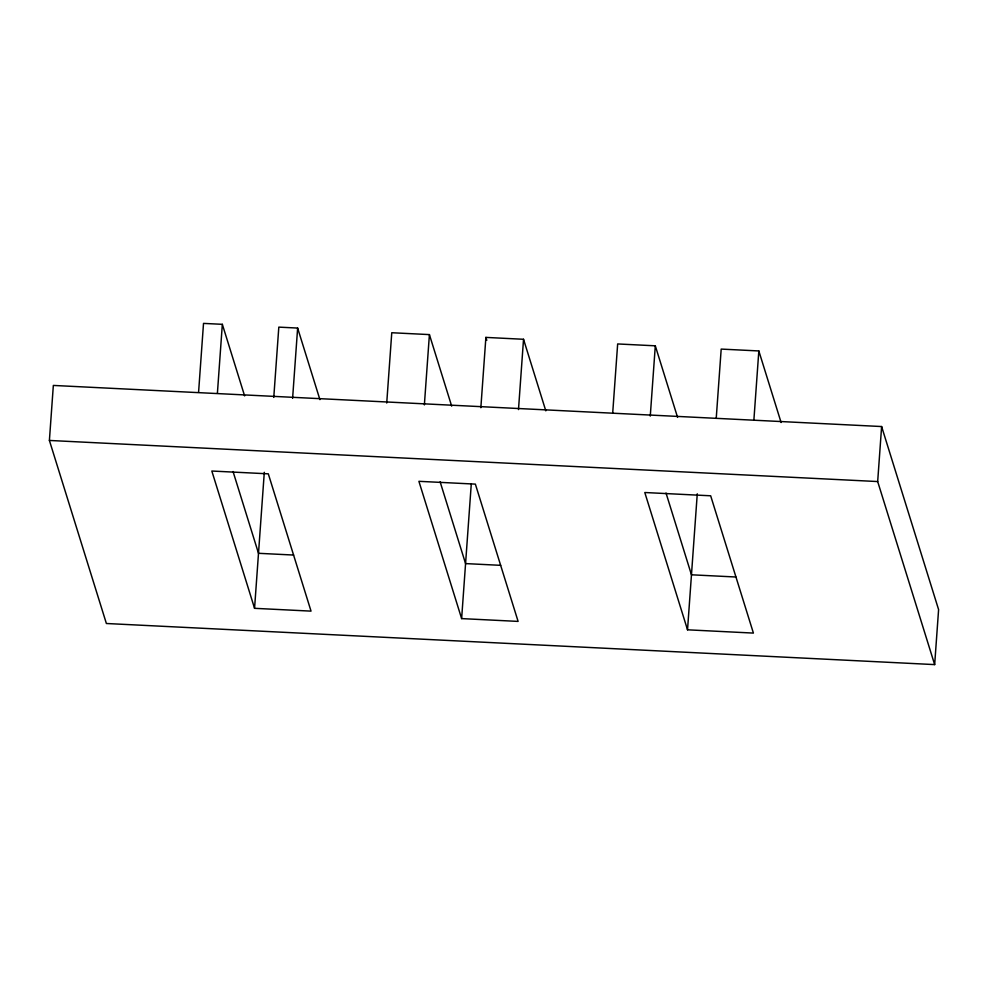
<?xml version="1.0" encoding="UTF-8"?>
<svg xmlns="http://www.w3.org/2000/svg" width="988" height="988" viewBox="0 0 988 988"><rect width="100%" height="100%" fill="white"/><g stroke="black" fill="none" stroke-linecap="round" stroke-linejoin="round"><path stroke-width="1.48" d="M49.4 440.45L53.34 385.431L881.617 426.544L938.6 609.596L934.66 664.603L106.383 623.502L49.4 440.45L877.677 481.551L934.66 664.603M198.588 392.162L203.516 323.397L222.337 324.323L244.616 395.892M217.409 393.101L222.337 324.323M254.558 608.324L211.827 471.029L268.304 473.832L311.035 611.127L254.558 608.324L264.302 472.313M273.775 397.423L278.814 327.127L297.635 328.065L319.914 399.634M292.596 398.362L297.635 328.065M386.728 403.03L391.767 332.734L429.41 334.599L451.689 406.167M424.371 404.907L429.41 334.599M461.631 618.599L418.9 481.317L475.364 484.12L518.107 621.403L461.631 618.599L471.264 484.12M480.847 407.711L485.886 337.402L523.529 339.279L545.808 410.847M518.49 409.575L523.529 339.279M612.721 412.712L617.661 343.948L655.303 345.812L677.583 417.381M650.265 416.109L655.303 345.812M687.525 629.813L644.794 492.518L710.668 495.791L753.412 633.086L687.525 629.813L697.269 493.802M716.263 417.85L721.191 349.085L758.833 350.95L781.113 422.518M753.906 419.727L758.833 350.95M877.677 481.551L881.617 426.544M293.609 555.046L258.498 553.305L233.044 471.523M500.681 565.334L465.57 563.592L440.117 481.798M735.899 577.004L691.464 574.794L666.011 493.012M485.886 337.402L486.788 340.329"/></g></svg>
